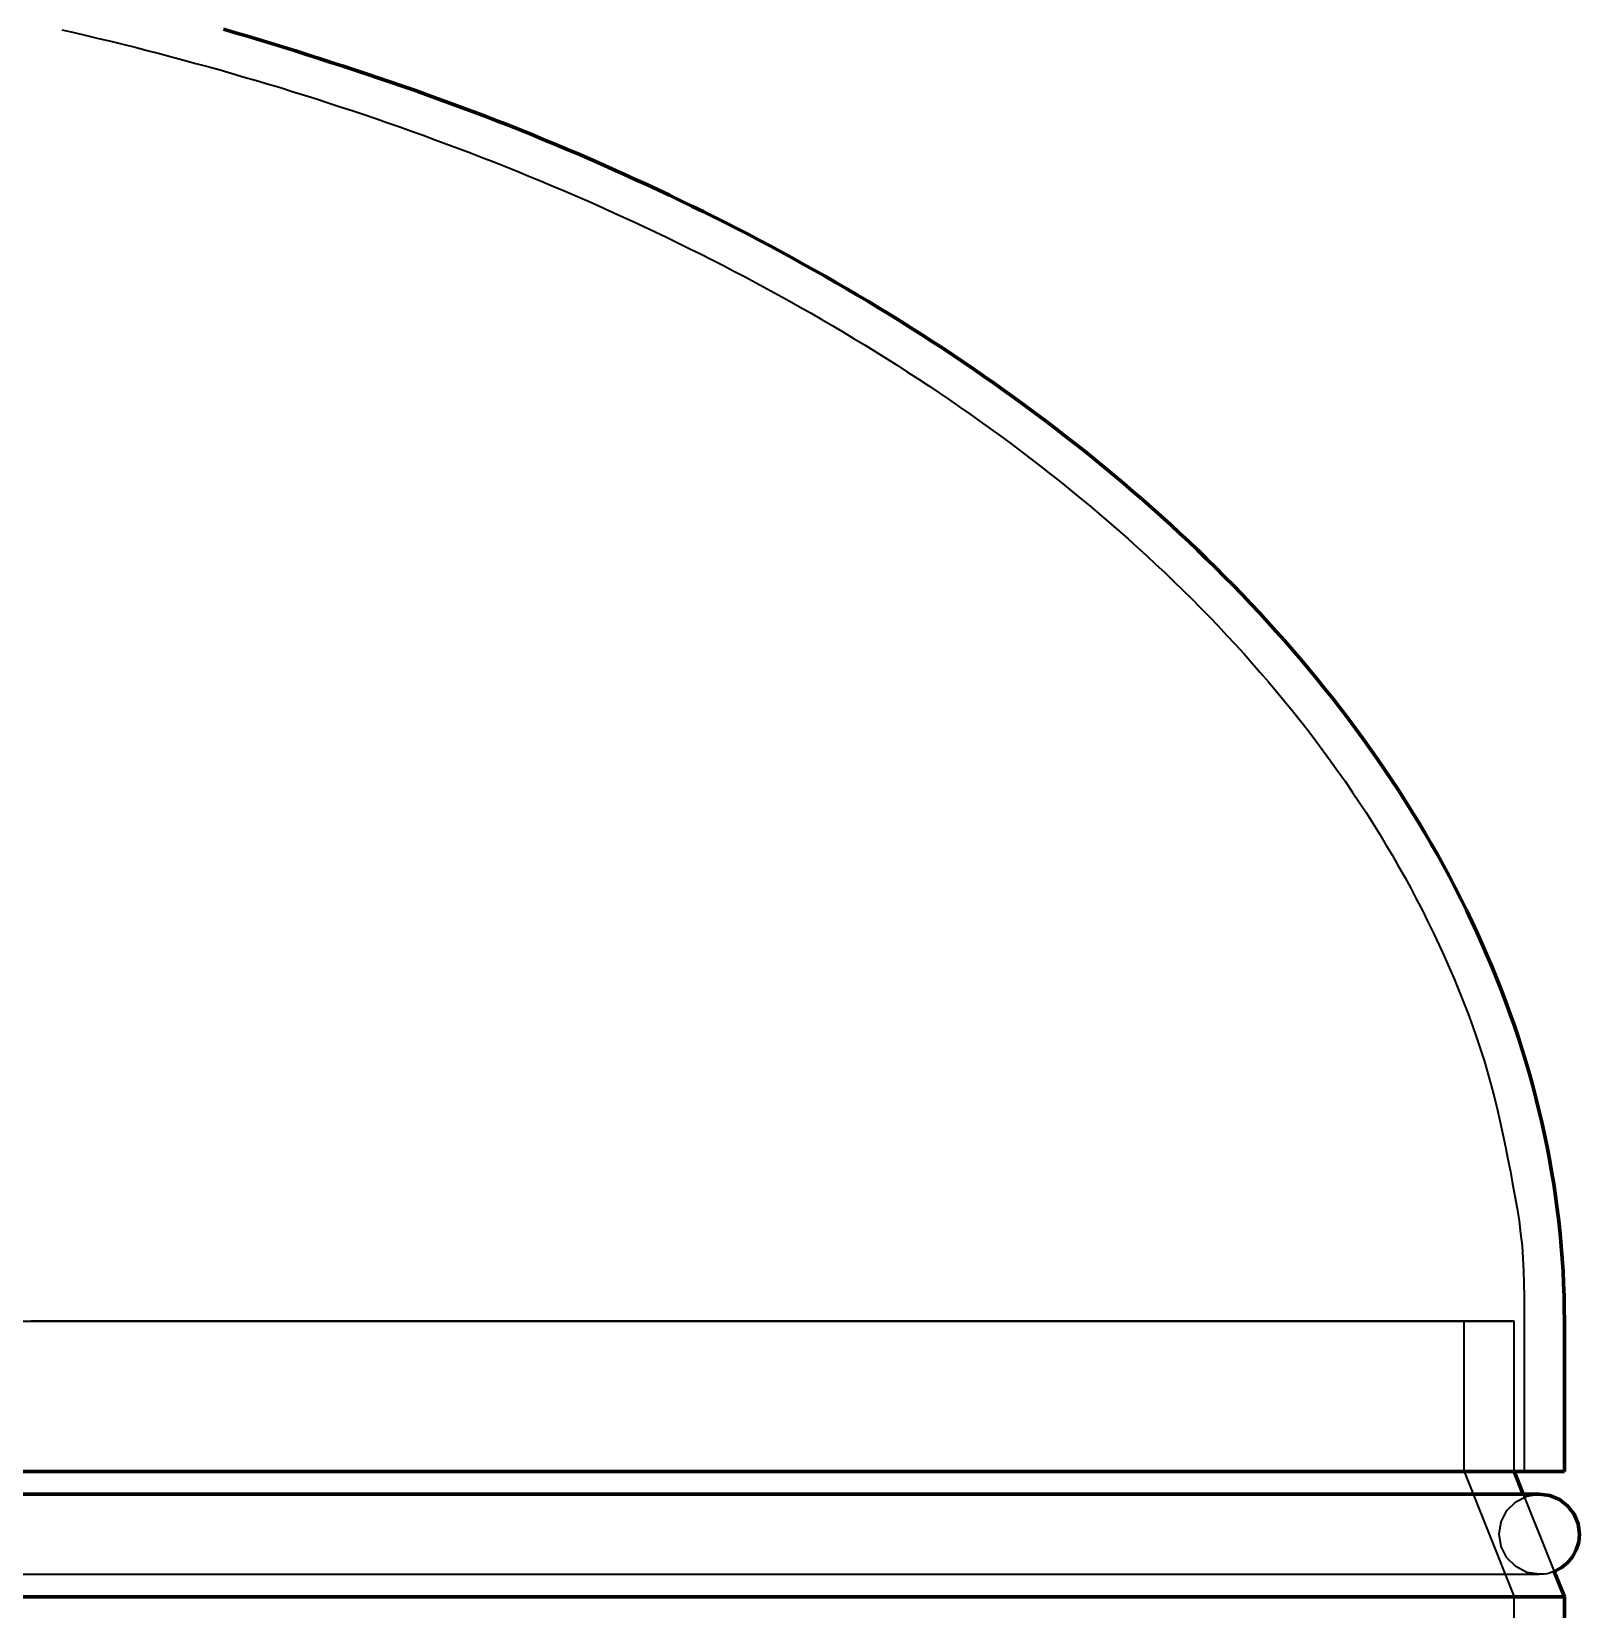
# Model space of a CAD drawing. Header units: millimetres. Extents: x 0 to 2208, y 0 to 420.
# Drawn here: x 196.12 to 208.47, y 217.29 to 229.88 of the extents above; entities that cross this region are included whole.
import ezdxf

# ---------------------------------------------------------------- set-up
doc = ezdxf.new("R2010")
doc.units = ezdxf.units.MM
doc.linetypes.add('IRAM-E-TRAZOS', pattern=[5, 4, -1])
doc.layers.add('01-VISIBLE', color=7, linetype='CONTINUOUS', lineweight=70)
doc.layers.add('02-OCULTA', color=4, linetype='IRAM-E-TRAZOS', lineweight=35)

msp = doc.modelspace()

# ---------------------------------------------------------------- linework, layer by layer
at = {"layer": '01-VISIBLE'}
for p, q in [((208.352, 218.391), (208.352, 219.591)), ((207.952, 218.391), (208.024, 218.211)), ((208.271, 217.594), (208.352, 217.391)), ((208.352, 217.191), (208.352, 217.391))]:
    msp.add_line(p, q, dxfattribs=at)
for points in [[(208.352, 219.591), (208.351, 219.691), (208.349, 219.791), (208.346, 219.891), (208.341, 219.99), (208.335, 220.09), (208.327, 220.19), (208.317, 220.29), (208.307, 220.389), (208.295, 220.488), (208.281, 220.587), (208.267, 220.686), (208.25, 220.785), (208.233, 220.883), (208.214, 220.982), (208.194, 221.08), (208.172, 221.177), (208.149, 221.275), (208.125, 221.372), (208.099, 221.468), (208.073, 221.565), (208.045, 221.661), (208.015, 221.756), (207.985, 221.852), (207.953, 221.946), (207.92, 222.041), (207.886, 222.135), (207.851, 222.228), (207.814, 222.322), (207.776, 222.414), (207.737, 222.506), (207.697, 222.598), (207.656, 222.689), (207.614, 222.78), (207.571, 222.87), (207.527, 222.96), (207.481, 223.049), (207.435, 223.138), (207.387, 223.226), (207.339, 223.313), (207.29, 223.4), (207.239, 223.486), (207.188, 223.572), (207.136, 223.658), (207.083, 223.742), (207.028, 223.826), (206.974, 223.91), (206.918, 223.993), (206.861, 224.075), (206.804, 224.157), (206.745, 224.239), (206.686, 224.319), (206.626, 224.399), (206.566, 224.479), (206.504, 224.558), (206.442, 224.636), (206.379, 224.714), (206.316, 224.791), (206.251, 224.868), (206.186, 224.944), (206.121, 225.019), (206.054, 225.094), (205.987, 225.168), (205.919, 225.242), (205.851, 225.315), (205.782, 225.387), (205.713, 225.459), (205.642, 225.53), (205.572, 225.601), (205.5, 225.671), (205.428, 225.741), (205.356, 225.81), (205.283, 225.878), (205.21, 225.946), (205.135, 226.013), (205.061, 226.08), (204.986, 226.146), (204.91, 226.211), (204.834, 226.276), (204.758, 226.341), (204.681, 226.405), (204.603, 226.468), (204.526, 226.531), (204.447, 226.593), (204.368, 226.655), (204.289, 226.716), (204.21, 226.776), (204.13, 226.836), (204.049, 226.896), (203.969, 226.955), (203.887, 227.013), (203.806, 227.071), (203.724, 227.128), (203.642, 227.185), (203.559, 227.242), (203.476, 227.297), (203.393, 227.353), (203.309, 227.407), (203.225, 227.462), (203.14, 227.515), (203.056, 227.569), (202.971, 227.621), (202.885, 227.674), (202.8, 227.725), (202.714, 227.776), (202.628, 227.827), (202.541, 227.877), (202.455, 227.927), (202.367, 227.976), (202.28, 228.025), (202.193, 228.074), (202.105, 228.121), (202.017, 228.169), (201.928, 228.216), (201.84, 228.262), (201.751, 228.308), (201.662, 228.353), (201.572, 228.398), (201.483, 228.443), (201.393, 228.487), (201.303, 228.53), (201.213, 228.574), (201.122, 228.616), (201.032, 228.659), (200.941, 228.7), (200.85, 228.742), (200.759, 228.783), (200.667, 228.823), (200.575, 228.863), (200.484, 228.903), (200.392, 228.942), (200.299, 228.981), (200.207, 229.019), (200.115, 229.057), (200.022, 229.095), (199.929, 229.132), (199.836, 229.168), (199.742, 229.204), (199.649, 229.24), (199.555, 229.275), (199.461, 229.309), (199.367, 229.344), (199.273, 229.377), (199.179, 229.411), (199.085, 229.444), (198.99, 229.476), (198.895, 229.508), (198.801, 229.54), (198.706, 229.572), (198.611, 229.603), (198.515, 229.634), (198.42, 229.664), (198.325, 229.695), (198.229, 229.725), (198.134, 229.754), (198.038, 229.784), (197.943, 229.813), (197.847, 229.842), (197.751, 229.87), (197.655, 229.898)], [(196.044, 218.391), (196.145, 218.391), (196.245, 218.391), (196.345, 218.391), (196.445, 218.391), (196.545, 218.391), (196.645, 218.391), (196.745, 218.391), (196.845, 218.391), (196.945, 218.391), (197.045, 218.391), (197.145, 218.391), (197.245, 218.391), (197.345, 218.391), (197.445, 218.391), (197.545, 218.391), (197.645, 218.391), (197.746, 218.391), (197.846, 218.391), (197.946, 218.391), (198.046, 218.391), (198.146, 218.391), (198.246, 218.391), (198.346, 218.391), (198.446, 218.391), (198.546, 218.391), (198.646, 218.391), (198.746, 218.391), (198.846, 218.391), (198.946, 218.391), (199.046, 218.391), (199.146, 218.391), (199.246, 218.391), (199.347, 218.391), (199.447, 218.391), (199.547, 218.391), (199.647, 218.391), (199.747, 218.391), (199.847, 218.391), (199.947, 218.391), (200.047, 218.391), (200.147, 218.391), (200.247, 218.391), (200.347, 218.391), (200.447, 218.391), (200.547, 218.391), (200.647, 218.391), (200.747, 218.391), (200.847, 218.391), (200.947, 218.391), (201.048, 218.391), (201.148, 218.391), (201.248, 218.391), (201.348, 218.391), (201.448, 218.391), (201.548, 218.391), (201.648, 218.391), (201.748, 218.391), (201.848, 218.391), (201.948, 218.391), (202.048, 218.391), (202.148, 218.391), (202.248, 218.391), (202.348, 218.391), (202.448, 218.391), (202.548, 218.391), (202.649, 218.391), (202.749, 218.391), (202.849, 218.391), (202.949, 218.391), (203.049, 218.391), (203.149, 218.391), (203.249, 218.391), (203.349, 218.391), (203.449, 218.391), (203.549, 218.391), (203.649, 218.391), (203.749, 218.391), (203.849, 218.391), (203.949, 218.391), (204.049, 218.391), (204.149, 218.391), (204.249, 218.391), (204.35, 218.391), (204.45, 218.391), (204.55, 218.391), (204.65, 218.391), (204.75, 218.391), (204.85, 218.391), (204.95, 218.391), (205.05, 218.391), (205.15, 218.391), (205.25, 218.391), (205.35, 218.391), (205.45, 218.391), (205.55, 218.391), (205.65, 218.391), (205.75, 218.391), (205.85, 218.391), (205.951, 218.391), (206.051, 218.391), (206.151, 218.391), (206.251, 218.391), (206.351, 218.391), (206.451, 218.391), (206.551, 218.391), (206.651, 218.391), (206.751, 218.391), (206.851, 218.391), (206.951, 218.391), (207.051, 218.391), (207.151, 218.391), (207.251, 218.391), (207.351, 218.391), (207.451, 218.391), (207.552, 218.391), (207.652, 218.391), (207.752, 218.391), (207.852, 218.391), (207.952, 218.391), (208.052, 218.391), (208.152, 218.391), (208.252, 218.391), (208.352, 218.391)], [(208.152, 218.211), (208.052, 218.211), (207.952, 218.211), (207.852, 218.211), (207.752, 218.211), (207.652, 218.211), (207.552, 218.211), (207.452, 218.211), (207.352, 218.211), (207.252, 218.211), (207.152, 218.211), (207.051, 218.211), (206.951, 218.211), (206.851, 218.211), (206.751, 218.211), (206.651, 218.211), (206.551, 218.211), (206.451, 218.211), (206.351, 218.211), (206.251, 218.211), (206.151, 218.211), (206.051, 218.211), (205.951, 218.211), (205.851, 218.211), (205.751, 218.211), (205.651, 218.211), (205.551, 218.211), (205.45, 218.211), (205.35, 218.211), (205.25, 218.211), (205.15, 218.211), (205.05, 218.211), (204.95, 218.211), (204.85, 218.211), (204.75, 218.211), (204.65, 218.211), (204.55, 218.211), (204.45, 218.211), (204.35, 218.211), (204.25, 218.211), (204.15, 218.211), (204.05, 218.211), (203.95, 218.211), (203.849, 218.211), (203.749, 218.211), (203.649, 218.211), (203.549, 218.211), (203.449, 218.211), (203.349, 218.211), (203.249, 218.211), (203.149, 218.211), (203.049, 218.211), (202.949, 218.211), (202.849, 218.211), (202.749, 218.211), (202.649, 218.211), (202.549, 218.211), (202.449, 218.211), (202.348, 218.211), (202.248, 218.211), (202.148, 218.211), (202.048, 218.211), (201.948, 218.211), (201.848, 218.211), (201.748, 218.211), (201.648, 218.211), (201.548, 218.211), (201.448, 218.211), (201.348, 218.211), (201.248, 218.211), (201.148, 218.211), (201.048, 218.211), (200.948, 218.211), (200.848, 218.211), (200.747, 218.211), (200.647, 218.211), (200.547, 218.211), (200.447, 218.211), (200.347, 218.211), (200.247, 218.211), (200.147, 218.211), (200.047, 218.211), (199.947, 218.211), (199.847, 218.211), (199.747, 218.211), (199.647, 218.211), (199.547, 218.211), (199.447, 218.211), (199.347, 218.211), (199.247, 218.211), (199.146, 218.211), (199.046, 218.211), (198.946, 218.211), (198.846, 218.211), (198.746, 218.211), (198.646, 218.211), (198.546, 218.211), (198.446, 218.211), (198.346, 218.211), (198.246, 218.211), (198.146, 218.211), (198.046, 218.211), (197.946, 218.211), (197.846, 218.211), (197.746, 218.211), (197.646, 218.211), (197.545, 218.211), (197.445, 218.211), (197.345, 218.211), (197.245, 218.211), (197.145, 218.211), (197.045, 218.211), (196.945, 218.211), (196.845, 218.211), (196.745, 218.211), (196.645, 218.211), (196.545, 218.211), (196.445, 218.211), (196.345, 218.211), (196.245, 218.211), (196.145, 218.211), (196.045, 218.211)], [(208.152, 218.211), (208.152, 218.211), (208.152, 218.211), (208.152, 218.211), (208.152, 218.211), (208.152, 218.211), (208.152, 218.211)], [(208.472, 217.891), (208.461, 217.973), (208.429, 218.051), (208.378, 218.117), (208.312, 218.168), (208.235, 218.2), (208.152, 218.211)], [(208.152, 218.211), (208.152, 218.211), (208.152, 218.211), (208.152, 218.211), (208.152, 218.211), (208.152, 218.211), (208.152, 218.211)], [(208.472, 217.891), (208.466, 217.828), (208.447, 217.767), (208.417, 217.711), (208.376, 217.663), (208.327, 217.623), (208.271, 217.594)], [(196.044, 217.391), (196.145, 217.391), (196.245, 217.391), (196.345, 217.391), (196.445, 217.391), (196.545, 217.391), (196.645, 217.391), (196.745, 217.391), (196.845, 217.391), (196.945, 217.391), (197.045, 217.391), (197.145, 217.391), (197.245, 217.391), (197.345, 217.391), (197.445, 217.391), (197.545, 217.391), (197.645, 217.391), (197.746, 217.391), (197.846, 217.391), (197.946, 217.391), (198.046, 217.391), (198.146, 217.391), (198.246, 217.391), (198.346, 217.391), (198.446, 217.391), (198.546, 217.391), (198.646, 217.391), (198.746, 217.391), (198.846, 217.391), (198.946, 217.391), (199.046, 217.391), (199.146, 217.391), (199.246, 217.391), (199.347, 217.391), (199.447, 217.391), (199.547, 217.391), (199.647, 217.391), (199.747, 217.391), (199.847, 217.391), (199.947, 217.391), (200.047, 217.391), (200.147, 217.391), (200.247, 217.391), (200.347, 217.391), (200.447, 217.391), (200.547, 217.391), (200.647, 217.391), (200.747, 217.391), (200.847, 217.391), (200.947, 217.391), (201.048, 217.391), (201.148, 217.391), (201.248, 217.391), (201.348, 217.391), (201.448, 217.391), (201.548, 217.391), (201.648, 217.391), (201.748, 217.391), (201.848, 217.391), (201.948, 217.391), (202.048, 217.391), (202.148, 217.391), (202.248, 217.391), (202.348, 217.391), (202.448, 217.391), (202.548, 217.391), (202.649, 217.391), (202.749, 217.391), (202.849, 217.391), (202.949, 217.391), (203.049, 217.391), (203.149, 217.391), (203.249, 217.391), (203.349, 217.391), (203.449, 217.391), (203.549, 217.391), (203.649, 217.391), (203.749, 217.391), (203.849, 217.391), (203.949, 217.391), (204.049, 217.391), (204.149, 217.391), (204.249, 217.391), (204.35, 217.391), (204.45, 217.391), (204.55, 217.391), (204.65, 217.391), (204.75, 217.391), (204.85, 217.391), (204.95, 217.391), (205.05, 217.391), (205.15, 217.391), (205.25, 217.391), (205.35, 217.391), (205.45, 217.391), (205.55, 217.391), (205.65, 217.391), (205.75, 217.391), (205.85, 217.391), (205.951, 217.391), (206.051, 217.391), (206.151, 217.391), (206.251, 217.391), (206.351, 217.391), (206.451, 217.391), (206.551, 217.391), (206.651, 217.391), (206.751, 217.391), (206.851, 217.391), (206.951, 217.391), (207.051, 217.391), (207.151, 217.391), (207.251, 217.391), (207.351, 217.391), (207.451, 217.391), (207.552, 217.391), (207.652, 217.391), (207.752, 217.391), (207.852, 217.391), (207.952, 217.391), (208.052, 217.391), (208.152, 217.391), (208.252, 217.391), (208.352, 217.391)]]:
    msp.add_lwpolyline(points, dxfattribs=at)
at = {"layer": '02-OCULTA'}
for p, q in [((207.552, 218.391), (207.552, 219.591)), ((207.952, 218.391), (207.952, 219.591)), ((208.032, 219.591), (208.032, 218.391)), ((207.552, 218.391), (207.952, 217.391)), ((208.024, 218.211), (208.271, 217.594)), ((207.952, 120.979), (207.952, 217.391))]:
    msp.add_line(p, q, dxfattribs=at)
for points in [[(196.366, 229.894), (196.464, 229.871), (196.562, 229.848), (196.659, 229.825), (196.757, 229.802), (196.854, 229.778), (196.951, 229.754), (197.048, 229.729), (197.145, 229.704), (197.242, 229.678), (197.339, 229.652), (197.436, 229.626), (197.532, 229.6), (197.629, 229.573), (197.725, 229.545), (197.821, 229.517), (197.918, 229.489), (198.014, 229.461), (198.11, 229.432), (198.205, 229.402), (198.301, 229.372), (198.397, 229.342), (198.492, 229.311), (198.587, 229.28), (198.682, 229.249), (198.777, 229.217), (198.872, 229.185), (198.967, 229.152), (199.062, 229.119), (199.156, 229.086), (199.25, 229.052), (199.344, 229.017), (199.438, 228.982), (199.532, 228.947), (199.626, 228.912), (199.719, 228.876), (199.813, 228.839), (199.906, 228.802), (199.999, 228.765), (200.092, 228.727), (200.184, 228.689), (200.277, 228.65), (200.369, 228.611), (200.461, 228.571), (200.553, 228.531), (200.644, 228.491), (200.736, 228.45), (200.827, 228.408), (200.918, 228.366), (201.009, 228.324), (201.1, 228.281), (201.19, 228.238), (201.28, 228.194), (201.37, 228.15), (201.46, 228.105), (201.549, 228.06), (201.639, 228.015), (201.727, 227.969), (201.816, 227.922), (201.905, 227.875), (201.993, 227.827), (202.081, 227.779), (202.168, 227.731), (202.256, 227.682), (202.343, 227.632), (202.43, 227.582), (202.516, 227.531), (202.602, 227.48), (202.688, 227.429), (202.774, 227.377), (202.859, 227.324), (202.944, 227.271), (203.029, 227.217), (203.113, 227.163), (203.197, 227.108), (203.281, 227.053), (203.364, 226.997), (203.447, 226.941), (203.529, 226.884), (203.611, 226.827), (203.693, 226.769), (203.775, 226.71), (203.856, 226.651), (203.936, 226.592), (204.016, 226.532), (204.096, 226.471), (204.176, 226.41), (204.254, 226.348), (204.333, 226.286), (204.411, 226.223), (204.488, 226.16), (204.566, 226.096), (204.642, 226.031), (204.718, 225.966), (204.794, 225.9), (204.869, 225.834), (204.944, 225.767), (205.018, 225.699), (205.091, 225.631), (205.164, 225.563), (205.237, 225.493), (205.308, 225.423), (205.38, 225.353), (205.45, 225.282), (205.52, 225.21), (205.589, 225.138), (205.658, 225.065), (205.726, 224.991), (205.794, 224.917), (205.86, 224.842), (205.926, 224.767), (205.992, 224.691), (206.056, 224.614), (206.12, 224.537), (206.183, 224.459), (206.246, 224.381), (206.307, 224.302), (206.368, 224.222), (206.428, 224.142), (206.487, 224.061), (206.546, 223.98), (206.603, 223.898), (206.66, 223.815), (206.716, 223.732), (206.77, 223.648), (206.824, 223.563), (206.877, 223.478), (206.929, 223.392), (206.98, 223.306), (207.03, 223.219), (207.079, 223.132), (207.127, 223.044), (207.173, 222.955), (207.219, 222.866), (207.264, 222.776), (207.308, 222.686), (207.35, 222.595), (207.392, 222.504), (207.433, 222.413), (207.473, 222.321), (207.511, 222.228), (207.548, 222.135), (207.584, 222.042), (207.619, 221.948), (207.652, 221.853), (207.684, 221.758), (207.714, 221.663), (207.742, 221.566), (207.769, 221.47), (207.794, 221.373), (207.818, 221.275), (207.84, 221.178), (207.862, 221.08), (207.882, 220.982), (207.902, 220.884), (207.921, 220.785), (207.939, 220.687), (207.957, 220.588), (207.974, 220.489), (207.99, 220.39), (208.003, 220.291), (208.014, 220.191), (208.021, 220.091), (208.026, 219.991), (208.029, 219.891), (208.031, 219.791), (208.032, 219.691), (208.032, 219.591)], [(196.052, 219.591), (196.152, 219.591), (196.252, 219.591), (196.352, 219.591), (196.452, 219.591), (196.552, 219.591), (196.652, 219.591), (196.752, 219.591), (196.852, 219.591), (196.952, 219.591), (197.052, 219.591), (197.152, 219.591), (197.252, 219.591), (197.352, 219.591), (197.452, 219.591), (197.552, 219.591), (197.652, 219.591), (197.752, 219.591), (197.852, 219.591), (197.952, 219.591), (198.052, 219.591), (198.152, 219.591), (198.252, 219.591), (198.352, 219.591), (198.452, 219.591), (198.552, 219.591), (198.652, 219.591), (198.752, 219.591), (198.852, 219.591), (198.952, 219.591), (199.052, 219.591), (199.152, 219.591), (199.252, 219.591), (199.352, 219.591), (199.452, 219.591), (199.552, 219.591), (199.652, 219.591), (199.752, 219.591), (199.852, 219.591), (199.952, 219.591), (200.052, 219.591), (200.152, 219.591), (200.252, 219.591), (200.352, 219.591), (200.452, 219.591), (200.552, 219.591), (200.652, 219.591), (200.752, 219.591), (200.852, 219.591), (200.952, 219.591), (201.052, 219.591), (201.152, 219.591), (201.252, 219.591), (201.352, 219.591), (201.452, 219.591), (201.552, 219.591), (201.652, 219.591), (201.752, 219.591), (201.852, 219.591), (201.952, 219.591), (202.052, 219.591), (202.152, 219.591), (202.252, 219.591), (202.352, 219.591), (202.452, 219.591), (202.552, 219.591), (202.652, 219.591), (202.752, 219.591), (202.852, 219.591), (202.952, 219.591), (203.052, 219.591), (203.152, 219.591), (203.252, 219.591), (203.352, 219.591), (203.452, 219.591), (203.552, 219.591), (203.652, 219.591), (203.752, 219.591), (203.852, 219.591), (203.952, 219.591), (204.052, 219.591), (204.152, 219.591), (204.252, 219.591), (204.352, 219.591), (204.452, 219.591), (204.552, 219.591), (204.652, 219.591), (204.752, 219.591), (204.852, 219.591), (204.952, 219.591), (205.052, 219.591), (205.152, 219.591), (205.252, 219.591), (205.352, 219.591), (205.452, 219.591), (205.552, 219.591), (205.652, 219.591), (205.752, 219.591), (205.852, 219.591), (205.952, 219.591), (206.052, 219.591), (206.152, 219.591), (206.252, 219.591), (206.352, 219.591), (206.452, 219.591), (206.552, 219.591), (206.652, 219.591), (206.752, 219.591), (206.852, 219.591), (206.952, 219.591), (207.052, 219.591), (207.152, 219.591), (207.252, 219.591), (207.352, 219.591), (207.452, 219.591), (207.552, 219.591), (207.652, 219.591), (207.752, 219.591), (207.852, 219.591), (207.952, 219.591)], [(196.052, 219.591), (196.152, 219.591), (196.252, 219.591), (196.352, 219.591), (196.452, 219.591), (196.552, 219.591), (196.652, 219.591), (196.752, 219.591), (196.852, 219.591), (196.952, 219.591), (197.052, 219.591), (197.152, 219.591), (197.252, 219.591), (197.352, 219.591), (197.452, 219.591), (197.552, 219.591), (197.652, 219.591), (197.752, 219.591), (197.852, 219.591), (197.952, 219.591), (198.052, 219.591), (198.152, 219.591), (198.252, 219.591), (198.352, 219.591), (198.452, 219.591), (198.552, 219.591), (198.652, 219.591), (198.752, 219.591), (198.852, 219.591), (198.952, 219.591), (199.052, 219.591), (199.152, 219.591), (199.252, 219.591), (199.352, 219.591), (199.452, 219.591), (199.552, 219.591), (199.652, 219.591), (199.752, 219.591), (199.852, 219.591), (199.952, 219.591), (200.052, 219.591), (200.152, 219.591), (200.252, 219.591), (200.352, 219.591), (200.452, 219.591), (200.552, 219.591), (200.652, 219.591), (200.752, 219.591), (200.852, 219.591), (200.952, 219.591), (201.052, 219.591), (201.152, 219.591), (201.252, 219.591), (201.352, 219.591), (201.452, 219.591), (201.552, 219.591), (201.652, 219.591), (201.752, 219.591), (201.852, 219.591), (201.952, 219.591), (202.052, 219.591), (202.152, 219.591), (202.252, 219.591), (202.352, 219.591), (202.452, 219.591), (202.552, 219.591), (202.652, 219.591), (202.752, 219.591), (202.852, 219.591), (202.952, 219.591), (203.052, 219.591), (203.152, 219.591), (203.252, 219.591), (203.352, 219.591), (203.452, 219.591), (203.552, 219.591), (203.652, 219.591), (203.752, 219.591), (203.852, 219.591), (203.952, 219.591), (204.052, 219.591), (204.152, 219.591), (204.252, 219.591), (204.352, 219.591), (204.452, 219.591), (204.552, 219.591), (204.652, 219.591), (204.752, 219.591), (204.852, 219.591), (204.952, 219.591), (205.052, 219.591), (205.152, 219.591), (205.252, 219.591), (205.352, 219.591), (205.452, 219.591), (205.552, 219.591), (205.652, 219.591), (205.752, 219.591), (205.852, 219.591), (205.952, 219.591), (206.052, 219.591), (206.152, 219.591), (206.252, 219.591), (206.352, 219.591), (206.452, 219.591), (206.552, 219.591), (206.652, 219.591), (206.752, 219.591), (206.852, 219.591), (206.952, 219.591), (207.052, 219.591), (207.152, 219.591), (207.252, 219.591), (207.352, 219.591), (207.452, 219.591), (207.552, 219.591)], [(207.952, 219.591), (207.852, 219.591), (207.751, 219.591), (207.651, 219.591), (207.551, 219.591), (207.451, 219.591), (207.35, 219.591), (207.25, 219.591), (207.15, 219.591), (207.049, 219.591), (206.949, 219.591), (206.849, 219.591), (206.749, 219.591), (206.648, 219.591), (206.548, 219.591), (206.448, 219.591), (206.347, 219.591), (206.247, 219.591), (206.147, 219.591), (206.047, 219.591), (205.946, 219.591), (205.846, 219.591), (205.746, 219.591), (205.646, 219.591), (205.545, 219.591), (205.445, 219.591), (205.345, 219.591), (205.244, 219.591), (205.144, 219.591), (205.044, 219.591), (204.944, 219.591), (204.843, 219.591), (204.743, 219.591), (204.643, 219.591), (204.542, 219.591), (204.442, 219.591), (204.342, 219.591), (204.242, 219.591), (204.141, 219.591), (204.041, 219.591), (203.941, 219.591), (203.84, 219.591), (203.74, 219.591), (203.64, 219.591), (203.54, 219.591), (203.439, 219.591), (203.339, 219.591), (203.239, 219.591), (203.138, 219.591), (203.038, 219.591), (202.938, 219.591), (202.838, 219.591), (202.737, 219.591), (202.637, 219.591), (202.537, 219.591), (202.436, 219.591), (202.336, 219.591), (202.236, 219.591), (202.136, 219.591), (202.035, 219.591), (201.935, 219.591), (201.835, 219.591), (201.734, 219.591), (201.634, 219.591), (201.534, 219.591), (201.434, 219.591), (201.333, 219.591), (201.233, 219.591), (201.133, 219.591), (201.033, 219.591), (200.932, 219.591), (200.832, 219.591), (200.732, 219.591), (200.631, 219.591), (200.531, 219.591), (200.431, 219.591), (200.331, 219.591), (200.23, 219.591), (200.13, 219.591), (200.03, 219.591), (199.929, 219.591), (199.829, 219.591), (199.729, 219.591), (199.629, 219.591), (199.528, 219.591), (199.428, 219.591), (199.328, 219.591), (199.227, 219.591), (199.127, 219.591), (199.027, 219.591), (198.927, 219.591), (198.826, 219.591), (198.726, 219.591), (198.626, 219.591), (198.525, 219.591), (198.425, 219.591), (198.325, 219.591), (198.225, 219.591), (198.124, 219.591), (198.024, 219.591), (197.924, 219.591), (197.823, 219.591), (197.723, 219.591), (197.623, 219.591), (197.523, 219.591), (197.422, 219.591), (197.322, 219.591), (197.222, 219.591), (197.121, 219.591), (197.021, 219.591), (196.921, 219.591), (196.821, 219.591), (196.72, 219.591), (196.62, 219.591), (196.52, 219.591), (196.42, 219.591), (196.319, 219.591), (196.219, 219.591), (196.119, 219.591)], [(207.552, 219.591), (207.452, 219.591), (207.351, 219.591), (207.251, 219.591), (207.151, 219.591), (207.051, 219.591), (206.95, 219.591), (206.85, 219.591), (206.75, 219.591), (206.649, 219.591), (206.549, 219.591), (206.449, 219.591), (206.349, 219.591), (206.248, 219.591), (206.148, 219.591), (206.048, 219.591), (205.947, 219.591), (205.847, 219.591), (205.747, 219.591), (205.647, 219.591), (205.546, 219.591), (205.446, 219.591), (205.346, 219.591), (205.245, 219.591), (205.145, 219.591), (205.045, 219.591), (204.944, 219.591), (204.844, 219.591), (204.744, 219.591), (204.644, 219.591), (204.543, 219.591), (204.443, 219.591), (204.343, 219.591), (204.242, 219.591), (204.142, 219.591), (204.042, 219.591), (203.942, 219.591), (203.841, 219.591), (203.741, 219.591), (203.641, 219.591), (203.54, 219.591), (203.44, 219.591), (203.34, 219.591), (203.24, 219.591), (203.139, 219.591), (203.039, 219.591), (202.939, 219.591), (202.838, 219.591), (202.738, 219.591), (202.638, 219.591), (202.538, 219.591), (202.437, 219.591), (202.337, 219.591), (202.237, 219.591), (202.136, 219.591), (202.036, 219.591), (201.936, 219.591), (201.836, 219.591), (201.735, 219.591), (201.635, 219.591), (201.535, 219.591), (201.434, 219.591), (201.334, 219.591), (201.234, 219.591), (201.134, 219.591), (201.033, 219.591), (200.933, 219.591), (200.833, 219.591), (200.732, 219.591), (200.632, 219.591), (200.532, 219.591), (200.431, 219.591), (200.331, 219.591), (200.231, 219.591), (200.131, 219.591), (200.03, 219.591), (199.93, 219.591), (199.83, 219.591), (199.729, 219.591), (199.629, 219.591), (199.529, 219.591), (199.429, 219.591), (199.328, 219.591), (199.228, 219.591), (199.128, 219.591), (199.027, 219.591), (198.927, 219.591), (198.827, 219.591), (198.727, 219.591), (198.626, 219.591), (198.526, 219.591), (198.426, 219.591), (198.325, 219.591), (198.225, 219.591), (198.125, 219.591), (198.025, 219.591), (197.924, 219.591), (197.824, 219.591), (197.724, 219.591), (197.623, 219.591), (197.523, 219.591), (197.423, 219.591), (197.323, 219.591), (197.222, 219.591), (197.122, 219.591), (197.022, 219.591), (196.921, 219.591), (196.821, 219.591), (196.721, 219.591), (196.62, 219.591), (196.52, 219.591), (196.42, 219.591), (196.32, 219.591), (196.219, 219.591), (196.119, 219.591)], [(196.052, 218.391), (196.152, 218.391), (196.252, 218.391), (196.352, 218.391), (196.452, 218.391), (196.552, 218.391), (196.652, 218.391), (196.752, 218.391), (196.852, 218.391), (196.952, 218.391), (197.052, 218.391), (197.152, 218.391), (197.252, 218.391), (197.352, 218.391), (197.452, 218.391), (197.552, 218.391), (197.652, 218.391), (197.752, 218.391), (197.852, 218.391), (197.952, 218.391), (198.052, 218.391), (198.152, 218.391), (198.252, 218.391), (198.352, 218.391), (198.452, 218.391), (198.552, 218.391), (198.652, 218.391), (198.752, 218.391), (198.852, 218.391), (198.952, 218.391), (199.052, 218.391), (199.152, 218.391), (199.252, 218.391), (199.352, 218.391), (199.452, 218.391), (199.552, 218.391), (199.652, 218.391), (199.752, 218.391), (199.852, 218.391), (199.952, 218.391), (200.052, 218.391), (200.152, 218.391), (200.252, 218.391), (200.352, 218.391), (200.452, 218.391), (200.552, 218.391), (200.652, 218.391), (200.752, 218.391), (200.852, 218.391), (200.952, 218.391), (201.052, 218.391), (201.152, 218.391), (201.252, 218.391), (201.352, 218.391), (201.452, 218.391), (201.552, 218.391), (201.652, 218.391), (201.752, 218.391), (201.852, 218.391), (201.952, 218.391), (202.052, 218.391), (202.152, 218.391), (202.252, 218.391), (202.352, 218.391), (202.452, 218.391), (202.552, 218.391), (202.652, 218.391), (202.752, 218.391), (202.852, 218.391), (202.952, 218.391), (203.052, 218.391), (203.152, 218.391), (203.252, 218.391), (203.352, 218.391), (203.452, 218.391), (203.552, 218.391), (203.652, 218.391), (203.752, 218.391), (203.852, 218.391), (203.952, 218.391), (204.052, 218.391), (204.152, 218.391), (204.252, 218.391), (204.352, 218.391), (204.452, 218.391), (204.552, 218.391), (204.652, 218.391), (204.752, 218.391), (204.852, 218.391), (204.952, 218.391), (205.052, 218.391), (205.152, 218.391), (205.252, 218.391), (205.352, 218.391), (205.452, 218.391), (205.552, 218.391), (205.652, 218.391), (205.752, 218.391), (205.852, 218.391), (205.952, 218.391), (206.052, 218.391), (206.152, 218.391), (206.252, 218.391), (206.352, 218.391), (206.452, 218.391), (206.552, 218.391), (206.652, 218.391), (206.752, 218.391), (206.852, 218.391), (206.952, 218.391), (207.052, 218.391), (207.152, 218.391), (207.252, 218.391), (207.352, 218.391), (207.452, 218.391), (207.552, 218.391), (207.652, 218.391), (207.752, 218.391), (207.852, 218.391), (207.952, 218.391)], [(196.052, 218.391), (196.152, 218.391), (196.252, 218.391), (196.352, 218.391), (196.452, 218.391), (196.552, 218.391), (196.652, 218.391), (196.752, 218.391), (196.852, 218.391), (196.952, 218.391), (197.052, 218.391), (197.152, 218.391), (197.252, 218.391), (197.352, 218.391), (197.452, 218.391), (197.552, 218.391), (197.652, 218.391), (197.752, 218.391), (197.852, 218.391), (197.952, 218.391), (198.052, 218.391), (198.152, 218.391), (198.252, 218.391), (198.352, 218.391), (198.452, 218.391), (198.552, 218.391), (198.652, 218.391), (198.752, 218.391), (198.852, 218.391), (198.952, 218.391), (199.052, 218.391), (199.152, 218.391), (199.252, 218.391), (199.352, 218.391), (199.452, 218.391), (199.552, 218.391), (199.652, 218.391), (199.752, 218.391), (199.852, 218.391), (199.952, 218.391), (200.052, 218.391), (200.152, 218.391), (200.252, 218.391), (200.352, 218.391), (200.452, 218.391), (200.552, 218.391), (200.652, 218.391), (200.752, 218.391), (200.852, 218.391), (200.952, 218.391), (201.052, 218.391), (201.152, 218.391), (201.252, 218.391), (201.352, 218.391), (201.452, 218.391), (201.552, 218.391), (201.652, 218.391), (201.752, 218.391), (201.852, 218.391), (201.952, 218.391), (202.052, 218.391), (202.152, 218.391), (202.252, 218.391), (202.352, 218.391), (202.452, 218.391), (202.552, 218.391), (202.652, 218.391), (202.752, 218.391), (202.852, 218.391), (202.952, 218.391), (203.052, 218.391), (203.152, 218.391), (203.252, 218.391), (203.352, 218.391), (203.452, 218.391), (203.552, 218.391), (203.652, 218.391), (203.752, 218.391), (203.852, 218.391), (203.952, 218.391), (204.052, 218.391), (204.152, 218.391), (204.252, 218.391), (204.352, 218.391), (204.452, 218.391), (204.552, 218.391), (204.652, 218.391), (204.752, 218.391), (204.852, 218.391), (204.952, 218.391), (205.052, 218.391), (205.152, 218.391), (205.252, 218.391), (205.352, 218.391), (205.452, 218.391), (205.552, 218.391), (205.652, 218.391), (205.752, 218.391), (205.852, 218.391), (205.952, 218.391), (206.052, 218.391), (206.152, 218.391), (206.252, 218.391), (206.352, 218.391), (206.452, 218.391), (206.552, 218.391), (206.652, 218.391), (206.752, 218.391), (206.852, 218.391), (206.952, 218.391), (207.052, 218.391), (207.152, 218.391), (207.252, 218.391), (207.352, 218.391), (207.452, 218.391), (207.552, 218.391)], [(196.112, 218.391), (196.212, 218.391), (196.312, 218.391), (196.412, 218.391), (196.513, 218.391), (196.613, 218.391), (196.713, 218.391), (196.813, 218.391), (196.913, 218.391), (197.013, 218.391), (197.114, 218.391), (197.214, 218.391), (197.314, 218.391), (197.414, 218.391), (197.514, 218.391), (197.614, 218.391), (197.715, 218.391), (197.815, 218.391), (197.915, 218.391), (198.015, 218.391), (198.115, 218.391), (198.215, 218.391), (198.316, 218.391), (198.416, 218.391), (198.516, 218.391), (198.616, 218.391), (198.716, 218.391), (198.816, 218.391), (198.917, 218.391), (199.017, 218.391), (199.117, 218.391), (199.217, 218.391), (199.317, 218.391), (199.418, 218.391), (199.518, 218.391), (199.618, 218.391), (199.718, 218.391), (199.818, 218.391), (199.918, 218.391), (200.019, 218.391), (200.119, 218.391), (200.219, 218.391), (200.319, 218.391), (200.419, 218.391), (200.519, 218.391), (200.62, 218.391), (200.72, 218.391), (200.82, 218.391), (200.92, 218.391), (201.02, 218.391), (201.12, 218.391), (201.221, 218.391), (201.321, 218.391), (201.421, 218.391), (201.521, 218.391), (201.621, 218.391), (201.721, 218.391), (201.822, 218.391), (201.922, 218.391), (202.022, 218.391), (202.122, 218.391), (202.222, 218.391), (202.322, 218.391), (202.423, 218.391), (202.523, 218.391), (202.623, 218.391), (202.723, 218.391), (202.823, 218.391), (202.923, 218.391), (203.024, 218.391), (203.124, 218.391), (203.224, 218.391), (203.324, 218.391), (203.424, 218.391), (203.524, 218.391), (203.625, 218.391), (203.725, 218.391), (203.825, 218.391), (203.925, 218.391), (204.025, 218.391), (204.125, 218.391), (204.226, 218.391), (204.326, 218.391), (204.426, 218.391), (204.526, 218.391), (204.626, 218.391), (204.726, 218.391), (204.827, 218.391), (204.927, 218.391), (205.027, 218.391), (205.127, 218.391), (205.227, 218.391), (205.327, 218.391), (205.428, 218.391), (205.528, 218.391), (205.628, 218.391), (205.728, 218.391), (205.828, 218.391), (205.928, 218.391), (206.029, 218.391), (206.129, 218.391), (206.229, 218.391), (206.329, 218.391), (206.429, 218.391), (206.529, 218.391), (206.63, 218.391), (206.73, 218.391), (206.83, 218.391), (206.93, 218.391), (207.03, 218.391), (207.13, 218.391), (207.231, 218.391), (207.331, 218.391), (207.431, 218.391), (207.531, 218.391), (207.631, 218.391), (207.731, 218.391), (207.832, 218.391), (207.932, 218.391), (208.032, 218.391)], [(208.032, 218.391), (207.932, 218.391), (207.832, 218.391), (207.731, 218.391), (207.631, 218.391), (207.531, 218.391), (207.431, 218.391), (207.331, 218.391), (207.231, 218.391), (207.13, 218.391), (207.03, 218.391), (206.93, 218.391), (206.83, 218.391), (206.73, 218.391), (206.63, 218.391), (206.529, 218.391), (206.429, 218.391), (206.329, 218.391), (206.229, 218.391), (206.129, 218.391), (206.029, 218.391), (205.928, 218.391), (205.828, 218.391), (205.728, 218.391), (205.628, 218.391), (205.528, 218.391), (205.428, 218.391), (205.327, 218.391), (205.227, 218.391), (205.127, 218.391), (205.027, 218.391), (204.927, 218.391), (204.827, 218.391), (204.726, 218.391), (204.626, 218.391), (204.526, 218.391), (204.426, 218.391), (204.326, 218.391), (204.226, 218.391), (204.125, 218.391), (204.025, 218.391), (203.925, 218.391), (203.825, 218.391), (203.725, 218.391), (203.625, 218.391), (203.524, 218.391), (203.424, 218.391), (203.324, 218.391), (203.224, 218.391), (203.124, 218.391), (203.024, 218.391), (202.923, 218.391), (202.823, 218.391), (202.723, 218.391), (202.623, 218.391), (202.523, 218.391), (202.423, 218.391), (202.322, 218.391), (202.222, 218.391), (202.122, 218.391), (202.022, 218.391), (201.922, 218.391), (201.822, 218.391), (201.721, 218.391), (201.621, 218.391), (201.521, 218.391), (201.421, 218.391), (201.321, 218.391), (201.221, 218.391), (201.12, 218.391), (201.02, 218.391), (200.92, 218.391), (200.82, 218.391), (200.72, 218.391), (200.62, 218.391), (200.519, 218.391), (200.419, 218.391), (200.319, 218.391), (200.219, 218.391), (200.119, 218.391), (200.019, 218.391), (199.918, 218.391), (199.818, 218.391), (199.718, 218.391), (199.618, 218.391), (199.518, 218.391), (199.418, 218.391), (199.317, 218.391), (199.217, 218.391), (199.117, 218.391), (199.017, 218.391), (198.917, 218.391), (198.816, 218.391), (198.716, 218.391), (198.616, 218.391), (198.516, 218.391), (198.416, 218.391), (198.316, 218.391), (198.215, 218.391), (198.115, 218.391), (198.015, 218.391), (197.915, 218.391), (197.815, 218.391), (197.715, 218.391), (197.614, 218.391), (197.514, 218.391), (197.414, 218.391), (197.314, 218.391), (197.214, 218.391), (197.114, 218.391), (197.013, 218.391), (196.913, 218.391), (196.813, 218.391), (196.713, 218.391), (196.613, 218.391), (196.513, 218.391), (196.412, 218.391), (196.312, 218.391), (196.212, 218.391), (196.112, 218.391)], [(208.352, 218.391), (208.252, 218.391), (208.151, 218.391), (208.051, 218.391), (207.951, 218.391), (207.851, 218.391), (207.75, 218.391), (207.65, 218.391), (207.55, 218.391), (207.45, 218.391), (207.349, 218.391), (207.249, 218.391), (207.149, 218.391), (207.048, 218.391), (206.948, 218.391), (206.848, 218.391), (206.748, 218.391), (206.647, 218.391), (206.547, 218.391), (206.447, 218.391), (206.346, 218.391), (206.246, 218.391), (206.146, 218.391), (206.046, 218.391), (205.945, 218.391), (205.845, 218.391), (205.745, 218.391), (205.645, 218.391), (205.544, 218.391), (205.444, 218.391), (205.344, 218.391), (205.243, 218.391), (205.143, 218.391), (205.043, 218.391), (204.943, 218.391), (204.842, 218.391), (204.742, 218.391), (204.642, 218.391), (204.542, 218.391), (204.441, 218.391), (204.341, 218.391), (204.241, 218.391), (204.14, 218.391), (204.04, 218.391), (203.94, 218.391), (203.84, 218.391), (203.739, 218.391), (203.639, 218.391), (203.539, 218.391), (203.438, 218.391), (203.338, 218.391), (203.238, 218.391), (203.138, 218.391), (203.037, 218.391), (202.937, 218.391), (202.837, 218.391), (202.737, 218.391), (202.636, 218.391), (202.536, 218.391), (202.436, 218.391), (202.335, 218.391), (202.235, 218.391), (202.135, 218.391), (202.035, 218.391), (201.934, 218.391), (201.834, 218.391), (201.734, 218.391), (201.633, 218.391), (201.533, 218.391), (201.433, 218.391), (201.333, 218.391), (201.232, 218.391), (201.132, 218.391), (201.032, 218.391), (200.932, 218.391), (200.831, 218.391), (200.731, 218.391), (200.631, 218.391), (200.53, 218.391), (200.43, 218.391), (200.33, 218.391), (200.23, 218.391), (200.129, 218.391), (200.029, 218.391), (199.929, 218.391), (199.829, 218.391), (199.728, 218.391), (199.628, 218.391), (199.528, 218.391), (199.427, 218.391), (199.327, 218.391), (199.227, 218.391), (199.127, 218.391), (199.026, 218.391), (198.926, 218.391), (198.826, 218.391), (198.725, 218.391), (198.625, 218.391), (198.525, 218.391), (198.425, 218.391), (198.324, 218.391), (198.224, 218.391), (198.124, 218.391), (198.024, 218.391), (197.923, 218.391), (197.823, 218.391), (197.723, 218.391), (197.622, 218.391), (197.522, 218.391), (197.422, 218.391), (197.322, 218.391), (197.221, 218.391), (197.121, 218.391), (197.021, 218.391), (196.921, 218.391), (196.82, 218.391), (196.72, 218.391), (196.62, 218.391), (196.519, 218.391), (196.419, 218.391), (196.319, 218.391), (196.219, 218.391), (196.118, 218.391)], [(207.952, 218.391), (207.852, 218.391), (207.751, 218.391), (207.651, 218.391), (207.551, 218.391), (207.451, 218.391), (207.35, 218.391), (207.25, 218.391), (207.15, 218.391), (207.049, 218.391), (206.949, 218.391), (206.849, 218.391), (206.749, 218.391), (206.648, 218.391), (206.548, 218.391), (206.448, 218.391), (206.347, 218.391), (206.247, 218.391), (206.147, 218.391), (206.047, 218.391), (205.946, 218.391), (205.846, 218.391), (205.746, 218.391), (205.646, 218.391), (205.545, 218.391), (205.445, 218.391), (205.345, 218.391), (205.244, 218.391), (205.144, 218.391), (205.044, 218.391), (204.944, 218.391), (204.843, 218.391), (204.743, 218.391), (204.643, 218.391), (204.542, 218.391), (204.442, 218.391), (204.342, 218.391), (204.242, 218.391), (204.141, 218.391), (204.041, 218.391), (203.941, 218.391), (203.84, 218.391), (203.74, 218.391), (203.64, 218.391), (203.54, 218.391), (203.439, 218.391), (203.339, 218.391), (203.239, 218.391), (203.138, 218.391), (203.038, 218.391), (202.938, 218.391), (202.838, 218.391), (202.737, 218.391), (202.637, 218.391), (202.537, 218.391), (202.436, 218.391), (202.336, 218.391), (202.236, 218.391), (202.136, 218.391), (202.035, 218.391), (201.935, 218.391), (201.835, 218.391), (201.734, 218.391), (201.634, 218.391), (201.534, 218.391), (201.434, 218.391), (201.333, 218.391), (201.233, 218.391), (201.133, 218.391), (201.033, 218.391), (200.932, 218.391), (200.832, 218.391), (200.732, 218.391), (200.631, 218.391), (200.531, 218.391), (200.431, 218.391), (200.331, 218.391), (200.23, 218.391), (200.13, 218.391), (200.03, 218.391), (199.929, 218.391), (199.829, 218.391), (199.729, 218.391), (199.629, 218.391), (199.528, 218.391), (199.428, 218.391), (199.328, 218.391), (199.227, 218.391), (199.127, 218.391), (199.027, 218.391), (198.927, 218.391), (198.826, 218.391), (198.726, 218.391), (198.626, 218.391), (198.525, 218.391), (198.425, 218.391), (198.325, 218.391), (198.225, 218.391), (198.124, 218.391), (198.024, 218.391), (197.924, 218.391), (197.823, 218.391), (197.723, 218.391), (197.623, 218.391), (197.523, 218.391), (197.422, 218.391), (197.322, 218.391), (197.222, 218.391), (197.121, 218.391), (197.021, 218.391), (196.921, 218.391), (196.821, 218.391), (196.72, 218.391), (196.62, 218.391), (196.52, 218.391), (196.42, 218.391), (196.319, 218.391), (196.219, 218.391), (196.119, 218.391)], [(207.552, 218.391), (207.452, 218.391), (207.351, 218.391), (207.251, 218.391), (207.151, 218.391), (207.051, 218.391), (206.95, 218.391), (206.85, 218.391), (206.75, 218.391), (206.649, 218.391), (206.549, 218.391), (206.449, 218.391), (206.349, 218.391), (206.248, 218.391), (206.148, 218.391), (206.048, 218.391), (205.947, 218.391), (205.847, 218.391), (205.747, 218.391), (205.647, 218.391), (205.546, 218.391), (205.446, 218.391), (205.346, 218.391), (205.245, 218.391), (205.145, 218.391), (205.045, 218.391), (204.944, 218.391), (204.844, 218.391), (204.744, 218.391), (204.644, 218.391), (204.543, 218.391), (204.443, 218.391), (204.343, 218.391), (204.242, 218.391), (204.142, 218.391), (204.042, 218.391), (203.942, 218.391), (203.841, 218.391), (203.741, 218.391), (203.641, 218.391), (203.54, 218.391), (203.44, 218.391), (203.34, 218.391), (203.24, 218.391), (203.139, 218.391), (203.039, 218.391), (202.939, 218.391), (202.838, 218.391), (202.738, 218.391), (202.638, 218.391), (202.538, 218.391), (202.437, 218.391), (202.337, 218.391), (202.237, 218.391), (202.136, 218.391), (202.036, 218.391), (201.936, 218.391), (201.836, 218.391), (201.735, 218.391), (201.635, 218.391), (201.535, 218.391), (201.434, 218.391), (201.334, 218.391), (201.234, 218.391), (201.134, 218.391), (201.033, 218.391), (200.933, 218.391), (200.833, 218.391), (200.732, 218.391), (200.632, 218.391), (200.532, 218.391), (200.431, 218.391), (200.331, 218.391), (200.231, 218.391), (200.131, 218.391), (200.03, 218.391), (199.93, 218.391), (199.83, 218.391), (199.729, 218.391), (199.629, 218.391), (199.529, 218.391), (199.429, 218.391), (199.328, 218.391), (199.228, 218.391), (199.128, 218.391), (199.027, 218.391), (198.927, 218.391), (198.827, 218.391), (198.727, 218.391), (198.626, 218.391), (198.526, 218.391), (198.426, 218.391), (198.325, 218.391), (198.225, 218.391), (198.125, 218.391), (198.025, 218.391), (197.924, 218.391), (197.824, 218.391), (197.724, 218.391), (197.623, 218.391), (197.523, 218.391), (197.423, 218.391), (197.323, 218.391), (197.222, 218.391), (197.122, 218.391), (197.022, 218.391), (196.921, 218.391), (196.821, 218.391), (196.721, 218.391), (196.62, 218.391), (196.52, 218.391), (196.42, 218.391), (196.32, 218.391), (196.219, 218.391), (196.119, 218.391)], [(196.118, 218.211), (196.219, 218.211), (196.319, 218.211), (196.419, 218.211), (196.52, 218.211), (196.62, 218.211), (196.72, 218.211), (196.82, 218.211), (196.921, 218.211), (197.021, 218.211), (197.121, 218.211), (197.222, 218.211), (197.322, 218.211), (197.422, 218.211), (197.522, 218.211), (197.623, 218.211), (197.723, 218.211), (197.823, 218.211), (197.923, 218.211), (198.024, 218.211), (198.124, 218.211), (198.224, 218.211), (198.325, 218.211), (198.425, 218.211), (198.525, 218.211), (198.625, 218.211), (198.726, 218.211), (198.826, 218.211), (198.926, 218.211), (199.027, 218.211), (199.127, 218.211), (199.227, 218.211), (199.327, 218.211), (199.428, 218.211), (199.528, 218.211), (199.628, 218.211), (199.728, 218.211), (199.829, 218.211), (199.929, 218.211), (200.029, 218.211), (200.13, 218.211), (200.23, 218.211), (200.33, 218.211), (200.43, 218.211), (200.531, 218.211), (200.631, 218.211), (200.731, 218.211), (200.832, 218.211), (200.932, 218.211), (201.032, 218.211), (201.132, 218.211), (201.233, 218.211), (201.333, 218.211), (201.433, 218.211), (201.534, 218.211), (201.634, 218.211), (201.734, 218.211), (201.834, 218.211), (201.935, 218.211), (202.035, 218.211), (202.135, 218.211), (202.235, 218.211), (202.336, 218.211), (202.436, 218.211), (202.536, 218.211), (202.637, 218.211), (202.737, 218.211), (202.837, 218.211), (202.937, 218.211), (203.038, 218.211), (203.138, 218.211), (203.238, 218.211), (203.339, 218.211), (203.439, 218.211), (203.539, 218.211), (203.639, 218.211), (203.74, 218.211), (203.84, 218.211), (203.94, 218.211), (204.04, 218.211), (204.141, 218.211), (204.241, 218.211), (204.341, 218.211), (204.442, 218.211), (204.542, 218.211), (204.642, 218.211), (204.742, 218.211), (204.843, 218.211), (204.943, 218.211), (205.043, 218.211), (205.144, 218.211), (205.244, 218.211), (205.344, 218.211), (205.444, 218.211), (205.545, 218.211), (205.645, 218.211), (205.745, 218.211), (205.845, 218.211), (205.946, 218.211), (206.046, 218.211), (206.146, 218.211), (206.247, 218.211), (206.347, 218.211), (206.447, 218.211), (206.547, 218.211), (206.648, 218.211), (206.748, 218.211), (206.848, 218.211), (206.949, 218.211), (207.049, 218.211), (207.149, 218.211), (207.249, 218.211), (207.35, 218.211), (207.45, 218.211), (207.55, 218.211), (207.651, 218.211), (207.751, 218.211), (207.851, 218.211), (207.951, 218.211), (208.052, 218.211), (208.152, 218.211)], [(208.152, 217.571), (208.053, 217.586), (207.964, 217.632), (207.893, 217.703), (207.848, 217.792), (207.832, 217.891), (207.848, 217.989), (207.893, 218.079), (207.964, 218.149), (208.053, 218.195), (208.152, 218.211)], [(196.052, 217.571), (196.152, 217.571), (196.252, 217.571), (196.352, 217.571), (196.452, 217.571), (196.552, 217.571), (196.652, 217.571), (196.752, 217.571), (196.852, 217.571), (196.952, 217.571), (197.052, 217.571), (197.152, 217.571), (197.252, 217.571), (197.352, 217.571), (197.452, 217.571), (197.552, 217.571), (197.652, 217.571), (197.752, 217.571), (197.852, 217.571), (197.952, 217.571), (198.052, 217.571), (198.152, 217.571), (198.252, 217.571), (198.352, 217.571), (198.452, 217.571), (198.552, 217.571), (198.652, 217.571), (198.752, 217.571), (198.852, 217.571), (198.952, 217.571), (199.052, 217.571), (199.152, 217.571), (199.252, 217.571), (199.352, 217.571), (199.452, 217.571), (199.552, 217.571), (199.652, 217.571), (199.752, 217.571), (199.852, 217.571), (199.952, 217.571), (200.052, 217.571), (200.152, 217.571), (200.252, 217.571), (200.352, 217.571), (200.452, 217.571), (200.552, 217.571), (200.652, 217.571), (200.752, 217.571), (200.852, 217.571), (200.952, 217.571), (201.052, 217.571), (201.152, 217.571), (201.252, 217.571), (201.352, 217.571), (201.452, 217.571), (201.552, 217.571), (201.652, 217.571), (201.752, 217.571), (201.852, 217.571), (201.952, 217.571), (202.052, 217.571), (202.152, 217.571), (202.252, 217.571), (202.352, 217.571), (202.452, 217.571), (202.552, 217.571), (202.652, 217.571), (202.752, 217.571), (202.852, 217.571), (202.952, 217.571), (203.052, 217.571), (203.152, 217.571), (203.252, 217.571), (203.352, 217.571), (203.452, 217.571), (203.552, 217.571), (203.652, 217.571), (203.752, 217.571), (203.852, 217.571), (203.952, 217.571), (204.052, 217.571), (204.152, 217.571), (204.252, 217.571), (204.352, 217.571), (204.452, 217.571), (204.552, 217.571), (204.652, 217.571), (204.752, 217.571), (204.852, 217.571), (204.952, 217.571), (205.052, 217.571), (205.152, 217.571), (205.252, 217.571), (205.352, 217.571), (205.452, 217.571), (205.552, 217.571), (205.652, 217.571), (205.752, 217.571), (205.852, 217.571), (205.952, 217.571), (206.052, 217.571), (206.152, 217.571), (206.252, 217.571), (206.352, 217.571), (206.452, 217.571), (206.552, 217.571), (206.652, 217.571), (206.752, 217.571), (206.852, 217.571), (206.952, 217.571), (207.052, 217.571), (207.152, 217.571), (207.252, 217.571), (207.352, 217.571), (207.452, 217.571), (207.552, 217.571), (207.652, 217.571), (207.752, 217.571), (207.852, 217.571), (207.952, 217.571), (208.052, 217.571), (208.152, 217.571)], [(196.118, 217.571), (196.219, 217.571), (196.319, 217.571), (196.419, 217.571), (196.52, 217.571), (196.62, 217.571), (196.72, 217.571), (196.82, 217.571), (196.921, 217.571), (197.021, 217.571), (197.121, 217.571), (197.222, 217.571), (197.322, 217.571), (197.422, 217.571), (197.522, 217.571), (197.623, 217.571), (197.723, 217.571), (197.823, 217.571), (197.924, 217.571), (198.024, 217.571), (198.124, 217.571), (198.224, 217.571), (198.325, 217.571), (198.425, 217.571), (198.525, 217.571), (198.625, 217.571), (198.726, 217.571), (198.826, 217.571), (198.926, 217.571), (199.027, 217.571), (199.127, 217.571), (199.227, 217.571), (199.327, 217.571), (199.428, 217.571), (199.528, 217.571), (199.628, 217.571), (199.729, 217.571), (199.829, 217.571), (199.929, 217.571), (200.029, 217.571), (200.13, 217.571), (200.23, 217.571), (200.33, 217.571), (200.43, 217.571), (200.531, 217.571), (200.631, 217.571), (200.731, 217.571), (200.832, 217.571), (200.932, 217.571), (201.032, 217.571), (201.132, 217.571), (201.233, 217.571), (201.333, 217.571), (201.433, 217.571), (201.534, 217.571), (201.634, 217.571), (201.734, 217.571), (201.834, 217.571), (201.935, 217.571), (202.035, 217.571), (202.135, 217.571), (202.236, 217.571), (202.336, 217.571), (202.436, 217.571), (202.536, 217.571), (202.637, 217.571), (202.737, 217.571), (202.837, 217.571), (202.937, 217.571), (203.038, 217.571), (203.138, 217.571), (203.238, 217.571), (203.339, 217.571), (203.439, 217.571), (203.539, 217.571), (203.639, 217.571), (203.74, 217.571), (203.84, 217.571), (203.94, 217.571), (204.041, 217.571), (204.141, 217.571), (204.241, 217.571), (204.341, 217.571), (204.442, 217.571), (204.542, 217.571), (204.642, 217.571), (204.743, 217.571), (204.843, 217.571), (204.943, 217.571), (205.043, 217.571), (205.144, 217.571), (205.244, 217.571), (205.344, 217.571), (205.444, 217.571), (205.545, 217.571), (205.645, 217.571), (205.745, 217.571), (205.846, 217.571), (205.946, 217.571), (206.046, 217.571), (206.146, 217.571), (206.247, 217.571), (206.347, 217.571), (206.447, 217.571), (206.548, 217.571), (206.648, 217.571), (206.748, 217.571), (206.848, 217.571), (206.949, 217.571), (207.049, 217.571), (207.149, 217.571), (207.249, 217.571), (207.35, 217.571), (207.45, 217.571), (207.55, 217.571), (207.651, 217.571), (207.751, 217.571), (207.851, 217.571), (207.951, 217.571), (208.052, 217.571), (208.152, 217.571)], [(208.271, 217.594), (208.252, 217.587), (208.232, 217.581), (208.213, 217.576), (208.192, 217.573), (208.172, 217.571), (208.152, 217.571)], [(196.052, 217.391), (196.152, 217.391), (196.252, 217.391), (196.352, 217.391), (196.452, 217.391), (196.552, 217.391), (196.652, 217.391), (196.752, 217.391), (196.852, 217.391), (196.952, 217.391), (197.052, 217.391), (197.152, 217.391), (197.252, 217.391), (197.352, 217.391), (197.452, 217.391), (197.552, 217.391), (197.652, 217.391), (197.752, 217.391), (197.852, 217.391), (197.952, 217.391), (198.052, 217.391), (198.152, 217.391), (198.252, 217.391), (198.352, 217.391), (198.452, 217.391), (198.552, 217.391), (198.652, 217.391), (198.752, 217.391), (198.852, 217.391), (198.952, 217.391), (199.052, 217.391), (199.152, 217.391), (199.252, 217.391), (199.352, 217.391), (199.452, 217.391), (199.552, 217.391), (199.652, 217.391), (199.752, 217.391), (199.852, 217.391), (199.952, 217.391), (200.052, 217.391), (200.152, 217.391), (200.252, 217.391), (200.352, 217.391), (200.452, 217.391), (200.552, 217.391), (200.652, 217.391), (200.752, 217.391), (200.852, 217.391), (200.952, 217.391), (201.052, 217.391), (201.152, 217.391), (201.252, 217.391), (201.352, 217.391), (201.452, 217.391), (201.552, 217.391), (201.652, 217.391), (201.752, 217.391), (201.852, 217.391), (201.952, 217.391), (202.052, 217.391), (202.152, 217.391), (202.252, 217.391), (202.352, 217.391), (202.452, 217.391), (202.552, 217.391), (202.652, 217.391), (202.752, 217.391), (202.852, 217.391), (202.952, 217.391), (203.052, 217.391), (203.152, 217.391), (203.252, 217.391), (203.352, 217.391), (203.452, 217.391), (203.552, 217.391), (203.652, 217.391), (203.752, 217.391), (203.852, 217.391), (203.952, 217.391), (204.052, 217.391), (204.152, 217.391), (204.252, 217.391), (204.352, 217.391), (204.452, 217.391), (204.552, 217.391), (204.652, 217.391), (204.752, 217.391), (204.852, 217.391), (204.952, 217.391), (205.052, 217.391), (205.152, 217.391), (205.252, 217.391), (205.352, 217.391), (205.452, 217.391), (205.552, 217.391), (205.652, 217.391), (205.752, 217.391), (205.852, 217.391), (205.952, 217.391), (206.052, 217.391), (206.152, 217.391), (206.252, 217.391), (206.352, 217.391), (206.452, 217.391), (206.552, 217.391), (206.652, 217.391), (206.752, 217.391), (206.852, 217.391), (206.952, 217.391), (207.052, 217.391), (207.152, 217.391), (207.252, 217.391), (207.352, 217.391), (207.452, 217.391), (207.552, 217.391), (207.652, 217.391), (207.752, 217.391), (207.852, 217.391), (207.952, 217.391)], [(208.352, 217.391), (208.252, 217.391), (208.151, 217.391), (208.051, 217.391), (207.951, 217.391), (207.851, 217.391), (207.75, 217.391), (207.65, 217.391), (207.55, 217.391), (207.45, 217.391), (207.349, 217.391), (207.249, 217.391), (207.149, 217.391), (207.048, 217.391), (206.948, 217.391), (206.848, 217.391), (206.748, 217.391), (206.647, 217.391), (206.547, 217.391), (206.447, 217.391), (206.346, 217.391), (206.246, 217.391), (206.146, 217.391), (206.046, 217.391), (205.945, 217.391), (205.845, 217.391), (205.745, 217.391), (205.645, 217.391), (205.544, 217.391), (205.444, 217.391), (205.344, 217.391), (205.243, 217.391), (205.143, 217.391), (205.043, 217.391), (204.943, 217.391), (204.842, 217.391), (204.742, 217.391), (204.642, 217.391), (204.542, 217.391), (204.441, 217.391), (204.341, 217.391), (204.241, 217.391), (204.14, 217.391), (204.04, 217.391), (203.94, 217.391), (203.84, 217.391), (203.739, 217.391), (203.639, 217.391), (203.539, 217.391), (203.438, 217.391), (203.338, 217.391), (203.238, 217.391), (203.138, 217.391), (203.037, 217.391), (202.937, 217.391), (202.837, 217.391), (202.737, 217.391), (202.636, 217.391), (202.536, 217.391), (202.436, 217.391), (202.335, 217.391), (202.235, 217.391), (202.135, 217.391), (202.035, 217.391), (201.934, 217.391), (201.834, 217.391), (201.734, 217.391), (201.633, 217.391), (201.533, 217.391), (201.433, 217.391), (201.333, 217.391), (201.232, 217.391), (201.132, 217.391), (201.032, 217.391), (200.932, 217.391), (200.831, 217.391), (200.731, 217.391), (200.631, 217.391), (200.53, 217.391), (200.43, 217.391), (200.33, 217.391), (200.23, 217.391), (200.129, 217.391), (200.029, 217.391), (199.929, 217.391), (199.829, 217.391), (199.728, 217.391), (199.628, 217.391), (199.528, 217.391), (199.427, 217.391), (199.327, 217.391), (199.227, 217.391), (199.127, 217.391), (199.026, 217.391), (198.926, 217.391), (198.826, 217.391), (198.725, 217.391), (198.625, 217.391), (198.525, 217.391), (198.425, 217.391), (198.324, 217.391), (198.224, 217.391), (198.124, 217.391), (198.024, 217.391), (197.923, 217.391), (197.823, 217.391), (197.723, 217.391), (197.622, 217.391), (197.522, 217.391), (197.422, 217.391), (197.322, 217.391), (197.221, 217.391), (197.121, 217.391), (197.021, 217.391), (196.921, 217.391), (196.82, 217.391), (196.72, 217.391), (196.62, 217.391), (196.519, 217.391), (196.419, 217.391), (196.319, 217.391), (196.219, 217.391), (196.118, 217.391)], [(207.952, 217.391), (207.852, 217.391), (207.751, 217.391), (207.651, 217.391), (207.551, 217.391), (207.451, 217.391), (207.35, 217.391), (207.25, 217.391), (207.15, 217.391), (207.049, 217.391), (206.949, 217.391), (206.849, 217.391), (206.749, 217.391), (206.648, 217.391), (206.548, 217.391), (206.448, 217.391), (206.347, 217.391), (206.247, 217.391), (206.147, 217.391), (206.047, 217.391), (205.946, 217.391), (205.846, 217.391), (205.746, 217.391), (205.646, 217.391), (205.545, 217.391), (205.445, 217.391), (205.345, 217.391), (205.244, 217.391), (205.144, 217.391), (205.044, 217.391), (204.944, 217.391), (204.843, 217.391), (204.743, 217.391), (204.643, 217.391), (204.542, 217.391), (204.442, 217.391), (204.342, 217.391), (204.242, 217.391), (204.141, 217.391), (204.041, 217.391), (203.941, 217.391), (203.84, 217.391), (203.74, 217.391), (203.64, 217.391), (203.54, 217.391), (203.439, 217.391), (203.339, 217.391), (203.239, 217.391), (203.138, 217.391), (203.038, 217.391), (202.938, 217.391), (202.838, 217.391), (202.737, 217.391), (202.637, 217.391), (202.537, 217.391), (202.436, 217.391), (202.336, 217.391), (202.236, 217.391), (202.136, 217.391), (202.035, 217.391), (201.935, 217.391), (201.835, 217.391), (201.734, 217.391), (201.634, 217.391), (201.534, 217.391), (201.434, 217.391), (201.333, 217.391), (201.233, 217.391), (201.133, 217.391), (201.033, 217.391), (200.932, 217.391), (200.832, 217.391), (200.732, 217.391), (200.631, 217.391), (200.531, 217.391), (200.431, 217.391), (200.331, 217.391), (200.23, 217.391), (200.13, 217.391), (200.03, 217.391), (199.929, 217.391), (199.829, 217.391), (199.729, 217.391), (199.629, 217.391), (199.528, 217.391), (199.428, 217.391), (199.328, 217.391), (199.227, 217.391), (199.127, 217.391), (199.027, 217.391), (198.927, 217.391), (198.826, 217.391), (198.726, 217.391), (198.626, 217.391), (198.525, 217.391), (198.425, 217.391), (198.325, 217.391), (198.225, 217.391), (198.124, 217.391), (198.024, 217.391), (197.924, 217.391), (197.823, 217.391), (197.723, 217.391), (197.623, 217.391), (197.523, 217.391), (197.422, 217.391), (197.322, 217.391), (197.222, 217.391), (197.121, 217.391), (197.021, 217.391), (196.921, 217.391), (196.821, 217.391), (196.72, 217.391), (196.62, 217.391), (196.52, 217.391), (196.42, 217.391), (196.319, 217.391), (196.219, 217.391), (196.119, 217.391)]]:
    msp.add_lwpolyline(points, dxfattribs=at)

doc.saveas('drawing.dxf')
